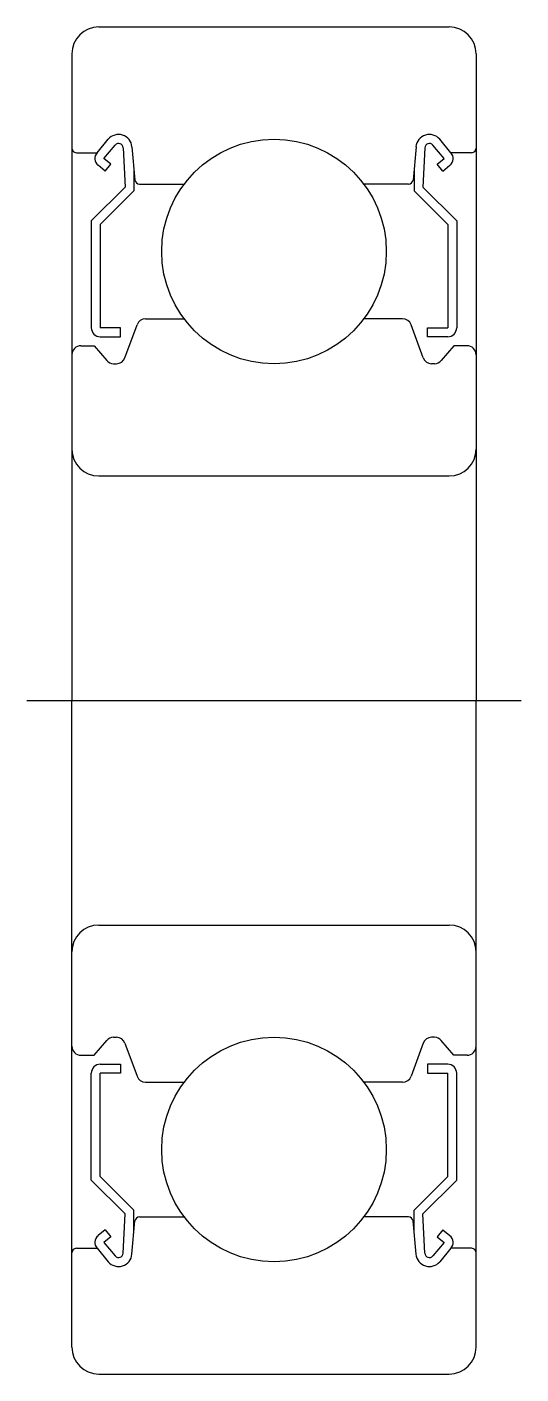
# Model space of a CAD drawing. Extents: x 5.3 to 76.2, y 2.5 to 62.2.
# Drawn here: x 65.18 to 76.18, y 32.21 to 62.21 of the extents above; entities outside this region: 2.
import ezdxf

# ---------------------------------------------------------------- set-up
doc = ezdxf.new("R2010")
doc.units = 0
doc.linetypes.add('CENTER', pattern=[50.8, 31.75, -6.35, 6.35, -6.35])
doc.layers.get('0').update_dxf_attribs({"linetype": 'CONTINUOUS'})
doc.layers.add('CENTER', color=1, linetype='CENTER')
doc.styles.get("Standard").update_dxf_attribs({"font": 'txt.shx'})

msp = doc.modelspace()

# ---------------------------------------------------------------- linework, layer by layer
at = {"color": 7, "linetype": 'CONTINUOUS'}
for p, q in [((66.784, 62.206), (74.584, 62.206)), ((66.184, 61.606), (66.184, 47.206)), ((75.184, 61.606), (75.184, 47.206)), ((66.744, 59.406), (66.994, 59.703)), ((74.624, 59.406), (74.374, 59.703)), ((66.284, 59.406), (66.744, 59.406)), ((66.897, 59.277), (67.147, 59.575)), ((67.324, 59.516), (67.367, 58.639)), ((67.522, 59.537), (67.587, 58.797)), ((73.846, 59.537), (73.781, 58.797)), ((74.044, 59.516), (74.001, 58.639)), ((74.471, 59.277), (74.221, 59.575)), ((75.084, 59.406), (74.624, 59.406)), ((66.922, 58.996), (66.769, 59.124)), ((67.05, 59.149), (66.897, 59.277)), ((66.922, 58.996), (67.05, 59.149)), ((74.318, 59.149), (74.471, 59.277)), ((74.446, 58.996), (74.318, 59.149)), ((74.446, 58.996), (74.599, 59.124)), ((67.567, 59.026), (67.567, 58.556)), ((73.801, 59.026), (73.801, 58.556)), ((67.367, 58.639), (66.617, 57.889)), ((67.567, 58.556), (66.817, 57.806)), ((67.687, 58.706), (68.684, 58.706)), ((73.681, 58.706), (72.684, 58.706)), ((73.801, 58.556), (74.551, 57.806)), ((74.001, 58.639), (74.751, 57.889)), ((66.617, 57.889), (66.617, 55.506)), ((66.817, 57.806), (66.817, 55.506)), ((74.551, 57.806), (74.551, 55.506)), ((74.751, 57.889), (74.751, 55.506)), ((67.267, 55.506), (66.817, 55.506)), ((67.267, 55.306), (67.267, 55.506)), ((67.366, 54.837), (67.634, 55.574)), ((67.822, 55.706), (68.684, 55.706)), ((73.546, 55.706), (72.684, 55.706)), ((74.002, 54.837), (73.734, 55.574)), ((74.101, 55.306), (74.101, 55.506)), ((74.101, 55.506), (74.551, 55.506)), ((66.817, 55.306), (67.267, 55.306)), ((74.551, 55.306), (74.101, 55.306)), ((66.384, 55.106), (66.684, 55.106)), ((66.684, 55.106), (66.96, 54.777)), ((74.684, 55.106), (74.408, 54.777)), ((74.984, 55.106), (74.684, 55.106)), ((67.113, 54.706), (67.178, 54.706)), ((74.255, 54.706), (74.19, 54.706)), ((66.784, 52.206), (74.584, 52.206)), ((66.184, 32.806), (66.184, 47.206)), ((75.184, 32.806), (75.184, 47.206)), ((66.784, 42.206), (74.584, 42.206)), ((66.684, 39.306), (66.96, 39.634)), ((67.113, 39.706), (67.178, 39.706)), ((74.255, 39.706), (74.19, 39.706)), ((74.684, 39.306), (74.408, 39.634)), ((66.384, 39.306), (66.684, 39.306)), ((67.366, 39.574), (67.634, 38.837)), ((74.002, 39.574), (73.734, 38.837)), ((74.984, 39.306), (74.684, 39.306)), ((66.817, 39.106), (67.267, 39.106)), ((67.267, 39.106), (67.267, 38.906)), ((74.551, 39.106), (74.101, 39.106)), ((74.101, 39.106), (74.101, 38.906)), ((66.617, 36.523), (66.617, 38.906)), ((66.817, 36.606), (66.817, 38.906)), ((67.267, 38.906), (66.817, 38.906)), ((67.822, 38.706), (68.684, 38.706)), ((73.546, 38.706), (72.684, 38.706)), ((74.101, 38.906), (74.551, 38.906)), ((74.551, 36.606), (74.551, 38.906)), ((74.751, 36.523), (74.751, 38.906)), ((67.567, 35.856), (66.817, 36.606)), ((73.801, 35.856), (74.551, 36.606)), ((67.367, 35.773), (66.617, 36.523)), ((74.001, 35.773), (74.751, 36.523)), ((67.324, 34.896), (67.367, 35.773)), ((67.567, 35.386), (67.567, 35.856)), ((67.687, 35.706), (68.684, 35.706)), ((73.681, 35.706), (72.684, 35.706)), ((73.801, 35.386), (73.801, 35.856)), ((74.044, 34.896), (74.001, 35.773)), ((66.922, 35.416), (66.769, 35.288)), ((66.922, 35.416), (67.05, 35.263)), ((67.522, 34.875), (67.587, 35.615)), ((73.846, 34.875), (73.781, 35.615)), ((74.446, 35.416), (74.318, 35.263)), ((74.446, 35.416), (74.599, 35.288)), ((67.05, 35.263), (66.897, 35.135)), ((66.897, 35.135), (67.147, 34.837)), ((74.471, 35.135), (74.221, 34.837)), ((74.318, 35.263), (74.471, 35.135)), ((66.284, 35.006), (66.744, 35.006)), ((66.744, 35.006), (66.994, 34.708)), ((74.624, 35.006), (74.374, 34.708)), ((75.084, 35.006), (74.624, 35.006)), ((66.784, 32.206), (74.584, 32.206))]:
    msp.add_line(p, q, dxfattribs=at)
for centre in [(70.684, 57.206), (70.684, 37.206)]:
    msp.add_circle(centre, 2.5, dxfattribs=at)
for centre, radius, start, end in [((66.784, 61.606), 0.6, 90, 180), ((74.584, 61.606), 0.6, 0, 90), ((67.223, 59.511), 0.3, 4.9968, 140.0029), ((74.144, 59.511), 0.3, 39.9971, 175.0032), ((66.284, 59.506), 0.1, 180, 270), ((66.897, 59.277), 0.2, 140.0029, 230.087), ((67.224, 59.511), 0.1, 2.8198, 140.0022), ((74.144, 59.511), 0.1, 39.9978, 177.1802), ((74.471, 59.277), 0.2, 309.913, 39.9971), ((75.084, 59.506), 0.1, 270, 0), ((67.687, 58.806), 0.1, 184.9968, 269.9995), ((73.681, 58.806), 0.1, 270.0005, 355.0032), ((66.817, 55.506), 0.2, 180, 270), ((67.822, 55.506), 0.2, 90, 159.9914), ((73.546, 55.506), 0.2, 20.0086, 90), ((74.551, 55.506), 0.2, 270, 0), ((66.384, 54.906), 0.2, 90, 180), ((74.984, 54.906), 0.2, 0, 90), ((67.113, 54.906), 0.2, 219.995, 270), ((67.178, 54.906), 0.2, 270, 339.9914), ((74.19, 54.906), 0.2, 200.0086, 270), ((74.255, 54.906), 0.2, 270, 320.005), ((66.784, 52.806), 0.6, 180, 270), ((74.584, 52.806), 0.6, 270, 0), ((66.784, 41.606), 0.6, 90, 180), ((74.584, 41.606), 0.6, 0, 90), ((67.113, 39.506), 0.2, 90, 140.005), ((67.178, 39.506), 0.2, 20.0086, 90), ((74.19, 39.506), 0.2, 90, 159.9914), ((74.255, 39.506), 0.2, 39.995, 90), ((66.384, 39.506), 0.2, 180, 270), ((74.984, 39.506), 0.2, 270, 0), ((66.817, 38.906), 0.2, 90, 180), ((74.551, 38.906), 0.2, 0, 90), ((67.822, 38.906), 0.2, 200.0086, 270), ((73.546, 38.906), 0.2, 270, 339.9914), ((67.687, 35.606), 0.1, 90.0005, 175.0032), ((73.681, 35.606), 0.1, 4.9968, 89.9995), ((66.897, 35.134), 0.2, 129.913, 219.9971), ((74.471, 35.134), 0.2, 320.0029, 50.087), ((66.284, 34.906), 0.1, 90, 180), ((67.223, 34.901), 0.3, 219.9971, 355.0032), ((67.224, 34.901), 0.1, 219.9978, 357.1802), ((74.144, 34.901), 0.3, 184.9968, 320.0029), ((74.144, 34.901), 0.1, 182.8198, 320.0022), ((75.084, 34.906), 0.1, 0, 90), ((66.784, 32.806), 0.6, 180, 270), ((74.584, 32.806), 0.6, 270, 0)]:
    msp.add_arc(centre, radius, start, end, dxfattribs=at)
at = {"layer": 'CENTER', "color": 1, "linetype": 'CENTER'}
msp.add_line((65.184, 47.206), (76.184, 47.206), dxfattribs=at)

# ---------------------------------------------------------------- texts
at = {"color": 7, "linetype": 'CONTINUOUS'}
for s, p in [('SBC6200ZZ', (5, 10.883)), ('SBC6200', (5, 2.486))]:
    msp.add_text(s, height=2, dxfattribs=at).set_placement(p)

doc.saveas('drawing.dxf')
